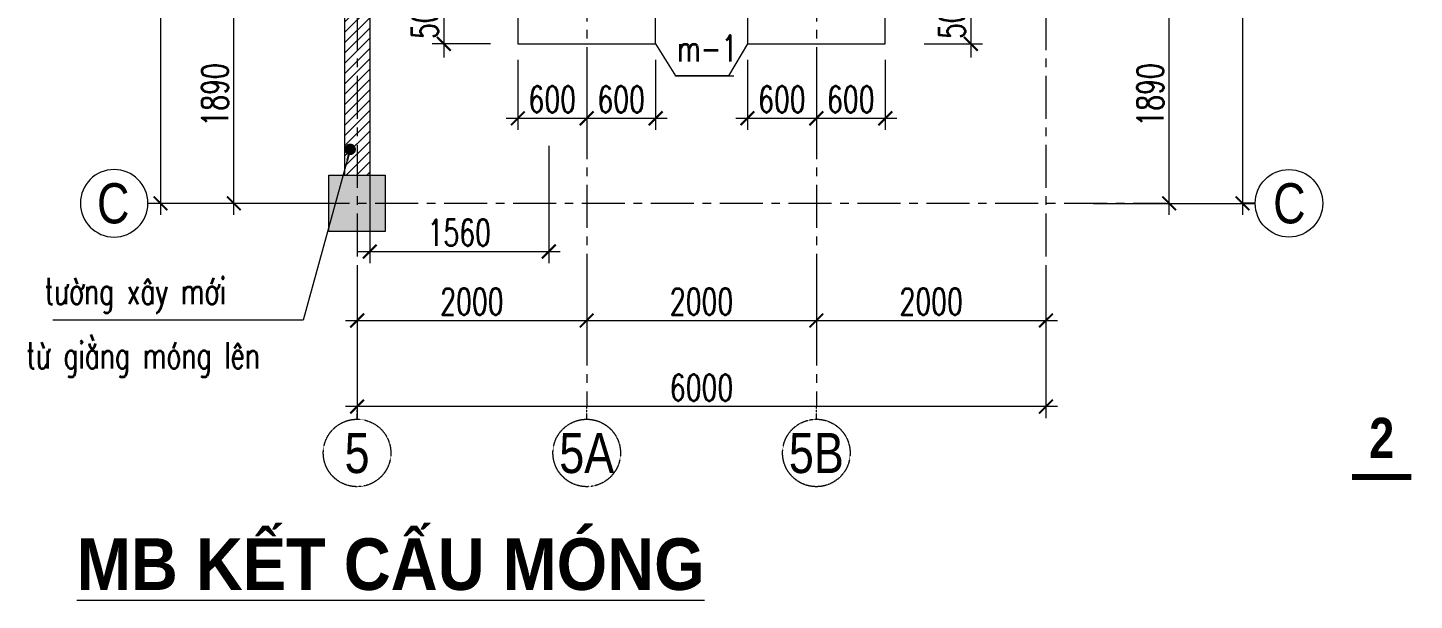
# Model space of a CAD drawing. Header units: millimetres. Extents: x 61738 to 439738, y 60858 to 151243.
# Drawn here: x 75667 to 87743, y 99689 to 104680 of the extents above; entities that cross this region are included whole.
import ezdxf
from ezdxf.enums import TextEntityAlignment as Align

# ---------------------------------------------------------------- set-up
doc = ezdxf.new("R2010")
doc.units = ezdxf.units.MM
doc.linetypes.add('CENTER', pattern=[2, 1.25, -0.25, 0.25, -0.25])
for name, color, linetype, lineweight in [('10-TEXT', 4, 'Continuous', 15), ('3-THAY', 7, 'Continuous', 18), ('6-TRUC', 8, 'CENTER', 9), ('7-HATCH', 8, 'Continuous', 13), ('8-DIM', 8, 'Continuous', 15), ('9-SO HIEU', 8, 'Continuous', 15), ('TEXT', 7, 'Continuous', 25)]:
    doc.layers.add(name, color=color, linetype=linetype, lineweight=lineweight)
doc.layers.add('KICHTHUOC', color=8, linetype='Continuous')
doc.styles.add('A3 - Text 2.3', font='Vnsimli.shx', dxfattribs={"width": 0.7, "height": 230})
doc.styles.add('A3 - Text 3.5', font='VnArialH.TTF', dxfattribs={"width": 0.8, "height": 350})
doc.styles.add('A3 - Text 4.5', font='VnArialH-Bold.TTF', dxfattribs={"width": 0.9, "height": 450})
doc.styles.add('A3-Text 2.3', font='vnsimli.shx', dxfattribs={"width": 0.7, "height": 230, "bigfont": 'vn.shx'})
doc.styles.add('A3-Text 3.5', font='VnArialH-Bold.TTF', dxfattribs={"width": 0.8, "height": 350})
doc.styles.add('T2', font='VnArialH.TTF', dxfattribs={"width": 0.8})
doc.dimstyles.new('A3-1-100', dxfattribs={"dimtxt": 200, "dimasz": 120, "dimexe": 100, "dimexo": 0, "dimgap": 50, "dimtad": 1, "dimdec": 0, "dimdsep": 49, "dimtxsty": 'A3-Text 2.3', "dimblk": 'ARCHTICK', "dimcen": 10, "dimdle": 100, "dimclrd": 8, "dimclre": 8, "dimclrt": 2, "dimadec": 0, "dimazin": 2, "dimtfac": 1, "dimtdec": 0, "dimtix": 1, "dimtmove": 1, "dimatfit": 3, "dimldrblk": 'DOT', "dimfxl": 1, "dimtolj": 1, "dimtzin": 0, "dimlwd": -1, "dimlwe": -1, "dimarcsym": 0})
doc.dimstyles.new('A3-1-100x4', dxfattribs={"dimtxt": 200, "dimasz": 120, "dimexe": 100, "dimexo": 0, "dimgap": 50, "dimtad": 1, "dimdec": 0, "dimlfac": 0.25, "dimdsep": 49, "dimtxsty": 'A3-Text 2.3', "dimblk": 'ARCHTICK', "dimcen": 10, "dimdle": 100, "dimclrd": 8, "dimclre": 8, "dimclrt": 2, "dimadec": 0, "dimazin": 2, "dimtfac": 1, "dimtdec": 0, "dimtix": 1, "dimtmove": 1, "dimatfit": 3, "dimldrblk": 'DOT', "dimfxl": 1, "dimtolj": 1, "dimtzin": 0, "dimlwd": -1, "dimlwe": -1, "dimarcsym": 0})

# ---------------------------------------------------------------- blocks, each defined once
blk = doc.blocks.new('Truc Y')
at = {"layer": '10-TEXT', "color": 2}
blk.add_line((0, 0), (-150, 0), dxfattribs=at)
blk.add_circle((400, 0), 400, dxfattribs=at)
at = {"layer": '10-TEXT', "color": 2, "style": 'T2', "width": 0.8}
blk.add_attdef('A', text='', height=500, dxfattribs=at).set_placement((400, 13), align=Align.MIDDLE_CENTER)
blk = doc.blocks.new('Truc X')
at = {"layer": '6-TRUC', "color": 2}
blk.add_line((0, 0), (0, 150), dxfattribs=at)
blk.add_circle((0, -400), 400, dxfattribs=at)
at = {"layer": '6-TRUC', "color": 2, "style": 'A3 - Text 3.5', "width": 0.8}
blk.add_attdef('1', text='', height=500, dxfattribs=at).set_placement((-13, -400), align=Align.MIDDLE_CENTER)
blk = doc.blocks.new('_ArchTick')
at = {"color": 0, "linetype": 'ByBlock', "const_width": 0.15}
blk.add_lwpolyline([(-0.5, -0.5), (0.5, 0.5)], dxfattribs=at)
blk = doc.blocks.new('*D487')
at = {"layer": '8-DIM', "color": 8, "linetype": 'ByBlock', "ltscale": 100, "transparency": 16777216}
blk.add_line((77462, 103049), (77462, 105139), dxfattribs=at)
at = {"layer": '8-DIM', "color": 8, "ltscale": 100, "transparency": 16777216}
for p, q in [((78120, 105039), (77362, 105039)), ((78120, 103149), (77362, 103149))]:
    blk.add_line(p, q, dxfattribs=at)
at = {"layer": 'Defpoints', "color": 0, "ltscale": 100, "transparency": 16777216}
for p in [(77462, 105039), (78120, 105039), (78120, 103149)]:
    blk.add_point(p, dxfattribs=at)
at = {"layer": '8-DIM', "color": 8, "ltscale": 100, "transparency": 16777216, "xscale": 120, "yscale": 120, "zscale": 120}
for p, rotation in [((77462, 105039), 90), ((77462, 103149), 270)]:
    blk.add_blockref('_ArchTick', p, dxfattribs=dict(at, rotation=rotation))
at = {"layer": '8-DIM', "color": 2, "ltscale": 100, "transparency": 16777216, "insert": (77297, 104094), "char_height": 230, "attachment_point": 5, "rotation": 90, "style": 'A3-Text 2.3'}
blk.add_mtext('\\A1;1890', dxfattribs=at)
blk = doc.blocks.new('_Dot')
at = {"color": 0, "linetype": 'ByBlock', "lineweight": -2}
blk.add_line((-0.5, 0), (-1, 0), dxfattribs=at)
at = {"color": 0, "linetype": 'ByBlock', "const_width": 0.5}
blk.add_lwpolyline([(-0.25, 0, 1), (0.25, 0, 1)], format="xyb", close=True, dxfattribs=at)
blk = doc.blocks.new('*D491')
at = {"layer": '8-DIM', "color": 8, "linetype": 'ByBlock', "ltscale": 100, "transparency": 16777216}
blk.add_line((76823, 109549), (76823, 103049), dxfattribs=at)
at = {"layer": '8-DIM', "color": 8, "ltscale": 100, "transparency": 16777216}
for p, q in [((78120, 109449), (76723, 109449)), ((78120, 103149), (76723, 103149))]:
    blk.add_line(p, q, dxfattribs=at)
at = {"layer": 'Defpoints', "color": 0, "ltscale": 100, "transparency": 16777216}
for p in [(78120, 109449), (76823, 103149), (78120, 103149)]:
    blk.add_point(p, dxfattribs=at)
at = {"layer": '8-DIM', "color": 8, "ltscale": 100, "transparency": 16777216, "xscale": 120, "yscale": 120, "zscale": 120}
for p, rotation in [((76823, 109449), 90), ((76823, 103149), 270)]:
    blk.add_blockref('_ArchTick', p, dxfattribs=dict(at, rotation=rotation))
at = {"layer": '8-DIM', "color": 2, "ltscale": 100, "transparency": 16777216, "insert": (76658, 106299), "char_height": 230, "attachment_point": 5, "rotation": 90, "style": 'A3-Text 2.3'}
blk.add_mtext('\\A1;6300', dxfattribs=at)
blk = doc.blocks.new('*D492')
at = {"layer": '8-DIM', "color": 8, "ltscale": 100, "transparency": 16777216}
for p, q in [((78535, 102599), (78535, 102028)), ((80535, 102599), (80535, 102028))]:
    blk.add_line(p, q, dxfattribs=at)
at = {"layer": '8-DIM', "color": 8, "linetype": 'ByBlock', "ltscale": 100, "transparency": 16777216}
blk.add_line((78435, 102128), (80635, 102128), dxfattribs=at)
at = {"layer": 'Defpoints', "color": 0, "ltscale": 100, "transparency": 16777216}
for p in [(78535, 102599), (80535, 102599), (80535, 102128)]:
    blk.add_point(p, dxfattribs=at)
at = {"layer": '8-DIM', "color": 8, "ltscale": 100, "transparency": 16777216, "xscale": 120, "yscale": 120, "zscale": 120, "rotation": 180}
blk.add_blockref('_ArchTick', (78535, 102128), dxfattribs=at)
at = {"layer": '8-DIM', "color": 8, "ltscale": 100, "transparency": 16777216, "xscale": 120, "yscale": 120, "zscale": 120}
blk.add_blockref('_ArchTick', (80535, 102128), dxfattribs=at)
at = {"layer": '8-DIM', "color": 2, "ltscale": 100, "transparency": 16777216, "insert": (79535, 102293), "char_height": 230, "attachment_point": 5, "style": 'A3-Text 2.3'}
blk.add_mtext('\\A1;2000', dxfattribs=at)
blk = doc.blocks.new('*D493')
at = {"layer": '8-DIM', "color": 8, "ltscale": 100, "transparency": 16777216}
for p, q in [((80535, 102599), (80535, 102028)), ((82535, 102599), (82535, 102028))]:
    blk.add_line(p, q, dxfattribs=at)
at = {"layer": '8-DIM', "color": 8, "linetype": 'ByBlock', "ltscale": 100, "transparency": 16777216}
blk.add_line((80435, 102128), (82635, 102128), dxfattribs=at)
at = {"layer": 'Defpoints', "color": 0, "ltscale": 100, "transparency": 16777216}
for p in [(80535, 102599), (82535, 102599), (82535, 102128)]:
    blk.add_point(p, dxfattribs=at)
at = {"layer": '8-DIM', "color": 8, "ltscale": 100, "transparency": 16777216, "xscale": 120, "yscale": 120, "zscale": 120, "rotation": 180}
blk.add_blockref('_ArchTick', (80535, 102128), dxfattribs=at)
at = {"layer": '8-DIM', "color": 8, "ltscale": 100, "transparency": 16777216, "xscale": 120, "yscale": 120, "zscale": 120}
blk.add_blockref('_ArchTick', (82535, 102128), dxfattribs=at)
at = {"layer": '8-DIM', "color": 2, "ltscale": 100, "transparency": 16777216, "insert": (81535, 102293), "char_height": 230, "attachment_point": 5, "style": 'A3-Text 2.3'}
blk.add_mtext('\\A1;2000', dxfattribs=at)
blk = doc.blocks.new('*D494')
at = {"layer": '8-DIM', "color": 8, "ltscale": 100, "transparency": 16777216}
for p, q in [((82535, 102599), (82535, 102028)), ((84535, 102599), (84535, 102028))]:
    blk.add_line(p, q, dxfattribs=at)
at = {"layer": '8-DIM', "color": 8, "linetype": 'ByBlock', "ltscale": 100, "transparency": 16777216}
blk.add_line((82435, 102128), (84635, 102128), dxfattribs=at)
at = {"layer": 'Defpoints', "color": 0, "ltscale": 100, "transparency": 16777216}
for p in [(82535, 102599), (84535, 102599), (84535, 102128)]:
    blk.add_point(p, dxfattribs=at)
at = {"layer": '8-DIM', "color": 8, "ltscale": 100, "transparency": 16777216, "xscale": 120, "yscale": 120, "zscale": 120, "rotation": 180}
blk.add_blockref('_ArchTick', (82535, 102128), dxfattribs=at)
at = {"layer": '8-DIM', "color": 8, "ltscale": 100, "transparency": 16777216, "xscale": 120, "yscale": 120, "zscale": 120}
blk.add_blockref('_ArchTick', (84535, 102128), dxfattribs=at)
at = {"layer": '8-DIM', "color": 2, "ltscale": 100, "transparency": 16777216, "insert": (83535, 102293), "char_height": 230, "attachment_point": 5, "style": 'A3-Text 2.3'}
blk.add_mtext('\\A1;2000', dxfattribs=at)
blk = doc.blocks.new('*D495')
at = {"layer": '8-DIM', "color": 8, "ltscale": 100, "transparency": 16777216}
for p, q in [((78535, 102599), (78535, 101278)), ((84535, 102599), (84535, 101278))]:
    blk.add_line(p, q, dxfattribs=at)
at = {"layer": '8-DIM', "color": 8, "linetype": 'ByBlock', "ltscale": 100, "transparency": 16777216}
blk.add_line((84635, 101378), (78435, 101378), dxfattribs=at)
at = {"layer": 'Defpoints', "color": 0, "ltscale": 100, "transparency": 16777216}
for p in [(78535, 102599), (84535, 102599), (78535, 101378)]:
    blk.add_point(p, dxfattribs=at)
at = {"layer": '8-DIM', "color": 8, "ltscale": 100, "transparency": 16777216, "xscale": 120, "yscale": 120, "zscale": 120, "rotation": 180}
blk.add_blockref('_ArchTick', (78535, 101378), dxfattribs=at)
at = {"layer": '8-DIM', "color": 8, "ltscale": 100, "transparency": 16777216, "xscale": 120, "yscale": 120, "zscale": 120}
blk.add_blockref('_ArchTick', (84535, 101378), dxfattribs=at)
at = {"layer": '8-DIM', "color": 2, "ltscale": 100, "transparency": 16777216, "insert": (81535, 101543), "char_height": 230, "attachment_point": 5, "style": 'A3-Text 2.3'}
blk.add_mtext('\\A1;6000', dxfattribs=at)
blk = doc.blocks.new('*D496')
at = {"layer": '8-DIM', "color": 8, "linetype": 'ByBlock', "ltscale": 100, "transparency": 16777216}
blk.add_line((85608, 103049), (85608, 105139), dxfattribs=at)
at = {"layer": '8-DIM', "color": 8, "ltscale": 100, "transparency": 16777216}
for p, q in [((84950, 105039), (85708, 105039)), ((84950, 103149), (85708, 103149))]:
    blk.add_line(p, q, dxfattribs=at)
at = {"layer": 'Defpoints', "color": 0, "ltscale": 100, "transparency": 16777216}
for p in [(84950, 105039), (85608, 105039), (84950, 103149)]:
    blk.add_point(p, dxfattribs=at)
at = {"layer": '8-DIM', "color": 8, "ltscale": 100, "transparency": 16777216, "xscale": 120, "yscale": 120, "zscale": 120}
for p, rotation in [((85608, 105039), 90), ((85608, 103149), 270)]:
    blk.add_blockref('_ArchTick', p, dxfattribs=dict(at, rotation=rotation))
at = {"layer": '8-DIM', "color": 2, "ltscale": 100, "transparency": 16777216, "insert": (85443, 104094), "char_height": 230, "attachment_point": 5, "rotation": 90, "style": 'A3-Text 2.3'}
blk.add_mtext('\\A1;1890', dxfattribs=at)
blk = doc.blocks.new('*D500')
at = {"layer": '8-DIM', "color": 8, "linetype": 'ByBlock', "ltscale": 100, "transparency": 16777216}
blk.add_line((86247, 109549), (86247, 103049), dxfattribs=at)
at = {"layer": '8-DIM', "color": 8, "ltscale": 100, "transparency": 16777216}
for p, q in [((84950, 109449), (86347, 109449)), ((84950, 103149), (86347, 103149))]:
    blk.add_line(p, q, dxfattribs=at)
at = {"layer": 'Defpoints', "color": 0, "ltscale": 100, "transparency": 16777216}
for p in [(84950, 109449), (84950, 103149), (86247, 103149)]:
    blk.add_point(p, dxfattribs=at)
at = {"layer": '8-DIM', "color": 8, "ltscale": 100, "transparency": 16777216, "xscale": 120, "yscale": 120, "zscale": 120}
for p, rotation in [((86247, 109449), 90), ((86247, 103149), 270)]:
    blk.add_blockref('_ArchTick', p, dxfattribs=dict(at, rotation=rotation))
at = {"layer": '8-DIM', "color": 2, "ltscale": 100, "transparency": 16777216, "insert": (86082, 106299), "char_height": 230, "attachment_point": 5, "rotation": 90, "style": 'A3-Text 2.3'}
blk.add_mtext('\\A1;6300', dxfattribs=at)
blk = doc.blocks.new('*D522')
at = {"layer": '8-DIM', "color": 8, "linetype": 'ByBlock', "ltscale": 500, "transparency": 16777216}
for p, q in [((79290, 105039), (79290, 105159)), ((79290, 105039), (79290, 104539)), ((79290, 104539), (79290, 104419))]:
    blk.add_line(p, q, dxfattribs=at)
at = {"layer": '8-DIM', "color": 8, "ltscale": 500, "transparency": 16777216}
for p, q in [((79697, 105039), (79190, 105039)), ((79697, 104539), (79190, 104539))]:
    blk.add_line(p, q, dxfattribs=at)
at = {"layer": 'Defpoints', "color": 0, "ltscale": 500, "transparency": 16777216}
for p in [(79697, 105039), (79290, 104539), (79697, 104539)]:
    blk.add_point(p, dxfattribs=at)
at = {"layer": '8-DIM', "color": 8, "ltscale": 500, "transparency": 16777216, "xscale": 120, "yscale": 120, "zscale": 120}
for p, rotation in [((79290, 105039), 270), ((79290, 104539), 90)]:
    blk.add_blockref('_ArchTick', p, dxfattribs=dict(at, rotation=rotation))
at = {"layer": '8-DIM', "color": 2, "ltscale": 500, "transparency": 16777216, "insert": (79125, 104789), "char_height": 230, "attachment_point": 5, "rotation": 90, "style": 'A3-Text 2.3'}
blk.add_mtext('\\A1;500', dxfattribs=at)
blk = doc.blocks.new('*D524')
at = {"layer": '8-DIM', "color": 8, "ltscale": 500, "transparency": 16777216}
for p, q in [((79935, 104400), (79935, 103790)), ((80535, 104400), (80535, 103790))]:
    blk.add_line(p, q, dxfattribs=at)
at = {"layer": '8-DIM', "color": 8, "linetype": 'ByBlock', "ltscale": 500, "transparency": 16777216}
blk.add_line((79835, 103890), (80635, 103890), dxfattribs=at)
at = {"layer": 'Defpoints', "color": 0, "ltscale": 500, "transparency": 16777216}
for p in [(79935, 104400), (80535, 104400), (80535, 103890)]:
    blk.add_point(p, dxfattribs=at)
at = {"layer": '8-DIM', "color": 8, "ltscale": 500, "transparency": 16777216, "xscale": 120, "yscale": 120, "zscale": 120, "rotation": 180}
blk.add_blockref('_ArchTick', (79935, 103890), dxfattribs=at)
at = {"layer": '8-DIM', "color": 8, "ltscale": 500, "transparency": 16777216, "xscale": 120, "yscale": 120, "zscale": 120}
blk.add_blockref('_ArchTick', (80535, 103890), dxfattribs=at)
at = {"layer": '8-DIM', "color": 2, "ltscale": 500, "transparency": 16777216, "insert": (80235, 104055), "char_height": 230, "attachment_point": 5, "style": 'A3-Text 2.3'}
blk.add_mtext('\\A1;600', dxfattribs=at)
blk = doc.blocks.new('*D525')
at = {"layer": '8-DIM', "color": 8, "ltscale": 500, "transparency": 16777216}
for p, q in [((80535, 104400), (80535, 103790)), ((81135, 104400), (81135, 103790))]:
    blk.add_line(p, q, dxfattribs=at)
at = {"layer": '8-DIM', "color": 8, "linetype": 'ByBlock', "ltscale": 500, "transparency": 16777216}
blk.add_line((80435, 103890), (81235, 103890), dxfattribs=at)
at = {"layer": 'Defpoints', "color": 0, "ltscale": 500, "transparency": 16777216}
for p in [(80535, 104400), (81135, 104400), (81135, 103890)]:
    blk.add_point(p, dxfattribs=at)
at = {"layer": '8-DIM', "color": 8, "ltscale": 500, "transparency": 16777216, "xscale": 120, "yscale": 120, "zscale": 120, "rotation": 180}
blk.add_blockref('_ArchTick', (80535, 103890), dxfattribs=at)
at = {"layer": '8-DIM', "color": 8, "ltscale": 500, "transparency": 16777216, "xscale": 120, "yscale": 120, "zscale": 120}
blk.add_blockref('_ArchTick', (81135, 103890), dxfattribs=at)
at = {"layer": '8-DIM', "color": 2, "ltscale": 500, "transparency": 16777216, "insert": (80835, 104055), "char_height": 230, "attachment_point": 5, "style": 'A3-Text 2.3'}
blk.add_mtext('\\A1;600', dxfattribs=at)
blk = doc.blocks.new('*D526')
at = {"layer": '8-DIM', "color": 8, "ltscale": 500, "transparency": 16777216}
for p, q in [((81935, 104400), (81935, 103790)), ((82535, 104400), (82535, 103790))]:
    blk.add_line(p, q, dxfattribs=at)
at = {"layer": '8-DIM', "color": 8, "linetype": 'ByBlock', "ltscale": 500, "transparency": 16777216}
blk.add_line((81835, 103890), (82635, 103890), dxfattribs=at)
at = {"layer": 'Defpoints', "color": 0, "ltscale": 500, "transparency": 16777216}
for p in [(81935, 104400), (82535, 104400), (82535, 103890)]:
    blk.add_point(p, dxfattribs=at)
at = {"layer": '8-DIM', "color": 8, "ltscale": 500, "transparency": 16777216, "xscale": 120, "yscale": 120, "zscale": 120, "rotation": 180}
blk.add_blockref('_ArchTick', (81935, 103890), dxfattribs=at)
at = {"layer": '8-DIM', "color": 8, "ltscale": 500, "transparency": 16777216, "xscale": 120, "yscale": 120, "zscale": 120}
blk.add_blockref('_ArchTick', (82535, 103890), dxfattribs=at)
at = {"layer": '8-DIM', "color": 2, "ltscale": 500, "transparency": 16777216, "insert": (82235, 104055), "char_height": 230, "attachment_point": 5, "style": 'A3-Text 2.3'}
blk.add_mtext('\\A1;600', dxfattribs=at)
blk = doc.blocks.new('*D527')
at = {"layer": '8-DIM', "color": 8, "ltscale": 500, "transparency": 16777216}
for p, q in [((82535, 104400), (82535, 103790)), ((83135, 104400), (83135, 103790))]:
    blk.add_line(p, q, dxfattribs=at)
at = {"layer": '8-DIM', "color": 8, "linetype": 'ByBlock', "ltscale": 500, "transparency": 16777216}
blk.add_line((82435, 103890), (83235, 103890), dxfattribs=at)
at = {"layer": 'Defpoints', "color": 0, "ltscale": 500, "transparency": 16777216}
for p in [(82535, 104400), (83135, 104400), (83135, 103890)]:
    blk.add_point(p, dxfattribs=at)
at = {"layer": '8-DIM', "color": 8, "ltscale": 500, "transparency": 16777216, "xscale": 120, "yscale": 120, "zscale": 120, "rotation": 180}
blk.add_blockref('_ArchTick', (82535, 103890), dxfattribs=at)
at = {"layer": '8-DIM', "color": 8, "ltscale": 500, "transparency": 16777216, "xscale": 120, "yscale": 120, "zscale": 120}
blk.add_blockref('_ArchTick', (83135, 103890), dxfattribs=at)
at = {"layer": '8-DIM', "color": 2, "ltscale": 500, "transparency": 16777216, "insert": (82835, 104055), "char_height": 230, "attachment_point": 5, "style": 'A3-Text 2.3'}
blk.add_mtext('\\A1;600', dxfattribs=at)
blk = doc.blocks.new('*D528')
at = {"layer": '8-DIM', "color": 8, "linetype": 'ByBlock', "ltscale": 500, "transparency": 16777216}
for p, q in [((83881, 105039), (83881, 105159)), ((83881, 105039), (83881, 104539)), ((83881, 104539), (83881, 104419))]:
    blk.add_line(p, q, dxfattribs=at)
at = {"layer": '8-DIM', "color": 8, "ltscale": 500, "transparency": 16777216}
for p, q in [((83473, 105039), (83981, 105039)), ((83473, 104539), (83981, 104539))]:
    blk.add_line(p, q, dxfattribs=at)
at = {"layer": 'Defpoints', "color": 0, "ltscale": 500, "transparency": 16777216}
for p in [(83473, 105039), (83473, 104539), (83881, 104539)]:
    blk.add_point(p, dxfattribs=at)
at = {"layer": '8-DIM', "color": 8, "ltscale": 500, "transparency": 16777216, "xscale": 120, "yscale": 120, "zscale": 120}
for p, rotation in [((83881, 105039), 270), ((83881, 104539), 90)]:
    blk.add_blockref('_ArchTick', p, dxfattribs=dict(at, rotation=rotation))
at = {"layer": '8-DIM', "color": 2, "ltscale": 500, "transparency": 16777216, "insert": (83716, 104789), "char_height": 230, "attachment_point": 5, "rotation": 90, "style": 'A3-Text 2.3'}
blk.add_mtext('\\A1;500', dxfattribs=at)
blk = doc.blocks.new('Mat cat KC - Ngang')
at = {"layer": '10-TEXT', "color": 5, "const_width": 50}
blk.add_lwpolyline([(259, 0), (-259, 0)], dxfattribs=at)
at = {"layer": '10-TEXT', "color": 3, "ltscale": 500, "style": 'A3-Text 3.5', "width": 0.8}
blk.add_attdef('3', text='', height=350, dxfattribs=at).set_placement((0, 166), align=Align.CENTER)
blk = doc.blocks.new('*D571')
at = {"layer": '8-DIM', "color": 8, "ltscale": 400, "transparency": 16777216}
for p, q in [((78645, 103649), (78645, 102629)), ((80205, 103649), (80205, 102629))]:
    blk.add_line(p, q, dxfattribs=at)
at = {"layer": '8-DIM', "color": 8, "linetype": 'ByBlock', "ltscale": 400, "transparency": 16777216}
blk.add_line((78545, 102729), (80305, 102729), dxfattribs=at)
at = {"layer": 'Defpoints', "color": 0, "ltscale": 400, "transparency": 16777216}
for p in [(78645, 103649), (80205, 103649), (80205, 102729)]:
    blk.add_point(p, dxfattribs=at)
at = {"layer": '8-DIM', "color": 8, "ltscale": 400, "transparency": 16777216, "xscale": 120, "yscale": 120, "zscale": 120, "rotation": 180}
blk.add_blockref('_ArchTick', (78645, 102729), dxfattribs=at)
at = {"layer": '8-DIM', "color": 8, "ltscale": 400, "transparency": 16777216, "xscale": 120, "yscale": 120, "zscale": 120}
blk.add_blockref('_ArchTick', (80205, 102729), dxfattribs=at)
at = {"layer": '8-DIM', "color": 2, "ltscale": 400, "transparency": 16777216, "insert": (79425, 102894), "char_height": 230, "attachment_point": 5, "style": 'A3-Text 2.3'}
blk.add_mtext('\\A1;1560', dxfattribs=at)

msp = doc.modelspace()

# ---------------------------------------------------------------- hatches: boundary and pattern name
at = {"layer": '7-HATCH', "ltscale": 400}
h = msp.add_hatch(dxfattribs=at)
h.set_pattern_fill('ANSI31', color=256, scale=20)
h.set_pattern_definition([(45, (12104.95, 42447.7), (-44.90128, 44.90128), [])])
h.paths.add_polyline_path([(78645, 109203.9), (78425, 109203.9), (78425, 105259.4), (78645, 105259.4)])
h.paths.add_polyline_path([(78425, 103394.9), (78645, 103394.9), (78645, 105039.4), (78425, 105039.4)])
h = msp.add_hatch(color=256, dxfattribs=at)
h.dxf.hatch_style = 1
h.paths.add_polyline_path([(78289.6, 102903.9), (78780.5, 102903.9), (78780.5, 103394.9), (78289.6, 103394.9)])
h = msp.add_hatch(color=256, dxfattribs=at)
h.dxf.hatch_style = 1
h.paths.add_polyline_path([(78289.6, 102903.9), (78780.5, 102903.9), (78780.5, 103394.9), (78289.6, 103394.9)])

# ---------------------------------------------------------------- linework, layer by layer
at = {"layer": '3-THAY', "ltscale": 400}
for points in [[(78425, 109203.9), (78425, 103394.9)], [(78645, 105039.4), (78645, 103394.9)]]:
    msp.add_lwpolyline(points, dxfattribs=at)
at = {"layer": '3-THAY', "ltscale": 100}
msp.add_lwpolyline([(79935.1, 105039.4), (79935.1, 104539.4), (81135.1, 104539.4), (81135.1, 105039.4), (81935.1, 105039.4), (81935.1, 104539.4), (83135.1, 104539.4), (83135.1, 105739.4), (82645.1, 105739.4), (82645.1, 107749.5), (83135.1, 107749.5), (83135.1, 108949.5), (82425.1, 108949.5), (81935.1, 108949.5), (81935.1, 108559.5), (81135.1, 108559.5), (81135.1, 108949.5), (80425.1, 108949.5), (79935.1, 108949.5), (79935.1, 107749.5), (80425.1, 107749.5), (80425.1, 105739.4), (79935.1, 105739.4), (79935.1, 105239.4)], dxfattribs=at)
msp.add_lwpolyline([(78289.6, 103394.9), (78780.5, 103394.9), (78780.5, 102903.9), (78289.6, 102903.9)], close=True, dxfattribs=at)
at = {"layer": '6-TRUC', "ltscale": 300}
for p, q in [((80535.1, 111710.3), (80535.1, 101377.6)), ((82535.1, 111710.3), (82535.1, 101377.6)), ((78535, 111460.3), (78535, 101377.6)), ((84535, 111460.3), (84535, 101377.6)), ((76893.5, 103149.4), (85579, 103149.4))]:
    msp.add_line(p, q, dxfattribs=at)

# ---------------------------------------------------------------- block references
at = {"layer": '8-DIM'}
msp.add_blockref('Mat cat KC - Ngang', (87459.2, 100764.2), dxfattribs=at).add_auto_attribs({'3': '2'})
at = {"layer": 'KICHTHUOC'}
ref = msp.add_blockref('Truc Y', (76713, 103149.4), dxfattribs=dict(at, xscale=-0.7349999999496504, yscale=0.7349999999423744, zscale=0.7349999999511055))
ref.add_attrib('A', 'c', dxfattribs={"layer": 'TEXT', "height": 350, "style": 'T2', "width": 0.8}).set_placement((76411.1, 103149.4), align=Align.MIDDLE_CENTER)
ref = msp.add_blockref('Truc Y', (86357.1, 103149.4), dxfattribs=dict(at, xscale=0.7349999999496504, yscale=0.7349999999496504, zscale=0.7349999999496504))
ref.add_attrib('A', 'c', dxfattribs={"layer": 'TEXT', "height": 350, "style": 'T2', "width": 0.8}).set_placement((86654.9, 103149.4), align=Align.MIDDLE_CENTER)
ref = msp.add_blockref('Truc X', (78535, 101267.4), dxfattribs=dict(at, xscale=0.7349999999496504, yscale=0.7349999999496504, zscale=0.7349999999496504))
ref.add_attrib('1', '5', dxfattribs={"layer": 'TEXT', "color": 2, "height": 350, "style": 'A3 - Text 3.5', "width": 0.8}).set_placement((78535, 100973.4), align=Align.MIDDLE_CENTER)
ref = msp.add_blockref('Truc X', (80535.1, 101267.4), dxfattribs=dict(at, xscale=0.7349999999496504, yscale=0.7349999999496504, zscale=0.7349999999496504))
ref.add_attrib('1', '5a', dxfattribs={"layer": 'TEXT', "color": 2, "height": 350, "style": 'A3 - Text 3.5', "width": 0.8}).set_placement((80535.1, 100973.4), align=Align.MIDDLE_CENTER)
ref = msp.add_blockref('Truc X', (82535.1, 101267.4), dxfattribs=dict(at, xscale=0.7349999999496504, yscale=0.7349999999496504, zscale=0.7349999999496504))
ref.add_attrib('1', '5b', dxfattribs={"layer": 'TEXT', "color": 2, "height": 350, "style": 'A3 - Text 3.5', "width": 0.8}).set_placement((82535.1, 100973.4), align=Align.MIDDLE_CENTER)

# ---------------------------------------------------------------- texts
at = {"layer": '10-TEXT', "style": 'A3 - Text 2.3', "width": 0.7}
for s, p in [('m-1', (81321.2, 104384.1)), ('t\xadêng x©y míi', (75812.1, 102269.4)), ('tõ gi»ng mãng lªn', (75652.8, 101709.4))]:
    msp.add_text(s, height=230, dxfattribs=at).set_placement(p)
at = {"layer": '10-TEXT', "style": 'A3 - Text 4.5', "width": 0.9}
msp.add_text('%%Umb KÕT CÊU MãNG', height=450, dxfattribs=at).set_placement((78828.1, 99779.4), align=Align.CENTER)

# ---------------------------------------------------------------- dimensions: what is measured, and where the dimension line sits
at = {"layer": '8-DIM', "ltscale": 100}
for base, p1, p2, picture, middle in [((76823.2, 103149.4), (78119.9, 109449.4), (78119.9, 103149.4), '*D491', (76658.2, 106299.4)), ((86246.8, 103149.4), (84950.1, 109449.4), (84950.1, 103149.4), '*D500', (86081.8, 106299.4)), ((77462.4, 105039.4), (78119.9, 103149.4), (78119.9, 105039.4), '*D487', (77297.4, 104094.4)), ((85607.6, 105039.4), (84950.1, 103149.4), (84950.1, 105039.4), '*D496', (85442.6, 104094.4))]:
    dim = msp.add_linear_dim(base=base, p1=p1, p2=p2, angle=90, dimstyle='A3-1-100', dxfattribs=at)
    dim.commit()
    dim.dimension.update_dxf_attribs({"geometry": picture, "text_midpoint": middle})
at = {"layer": '8-DIM', "ltscale": 500}
for base, p1, p2, picture, middle in [((79289.6, 104539.4), (79697.2, 105039.4), (79697.2, 104539.4), '*D522', (79124.6, 104789.4)), ((83880.5, 104539.4), (83473, 105039.4), (83473, 104539.4), '*D528', (83715.5, 104789.4))]:
    dim = msp.add_linear_dim(base=base, p1=p1, p2=p2, angle=90, dimstyle='A3-1-100', dxfattribs=at)
    dim.commit()
    dim.dimension.update_dxf_attribs({"geometry": picture, "text_midpoint": middle})
for base, p1, p2, picture, middle in [((80535.1, 103890.3), (79935.1, 104400.3), (80535.1, 104400.3), '*D524', (80235.1, 104055.3)), ((81135.1, 103890.3), (80535.1, 104400.3), (81135.1, 104400.3), '*D525', (80835.1, 104055.3)), ((82535.1, 103890.3), (81935.1, 104400.3), (82535.1, 104400.3), '*D526', (82235.1, 104055.3)), ((83135.1, 103890.3), (82535.1, 104400.3), (83135.1, 104400.3), '*D527', (82835.1, 104055.3))]:
    dim = msp.add_linear_dim(base=base, p1=p1, p2=p2, dimstyle='A3-1-100', dxfattribs=at)
    dim.commit()
    dim.dimension.update_dxf_attribs({"geometry": picture, "text_midpoint": middle})
at = {"layer": '8-DIM', "ltscale": 400}
dim = msp.add_linear_dim(base=(80205, 102729.4), p1=(78645, 103649.4), p2=(80205, 103649.4), dimstyle='A3-1-100', dxfattribs=at)
dim.commit()
dim.dimension.update_dxf_attribs({"geometry": '*D571', "text_midpoint": (79425, 102894.4)})
at = {"layer": '8-DIM', "ltscale": 100}
for base, p1, p2, picture, middle in [((80535.1, 102127.6), (78535, 102598.5), (80535.1, 102598.5), '*D492', (79535, 102292.6)), ((78535, 101377.6), (84535, 102598.5), (78535, 102598.5), '*D495', (81535, 101542.6)), ((82535.1, 102127.6), (80535.1, 102598.5), (82535.1, 102598.5), '*D493', (81535.1, 102292.6)), ((84535, 102127.6), (82535.1, 102598.5), (84535, 102598.5), '*D494', (83535, 102292.6))]:
    dim = msp.add_linear_dim(base=base, p1=p1, p2=p2, dimstyle='A3-1-100', dxfattribs=at)
    dim.commit()
    dim.dimension.update_dxf_attribs({"geometry": picture, "text_midpoint": middle})

# ---------------------------------------------------------------- leaders
at = {"layer": '9-SO HIEU', "ltscale": 100}
for points in [[(81135.1, 104539.4), (81309.4, 104259.9), (81817, 104259.9)], [(81935.1, 104539.4), (81770.7, 104259.9), (81303.1, 104259.9)]]:
    msp.add_leader(points, dimstyle='A3-1-100', override={"dimasz": 2, "dimgap": 1.2, "dimtad": 0}, dxfattribs=at)
at = {"layer": '9-SO HIEU', "ltscale": 400}
msp.add_leader([(78475, 103619.4), (78065, 102129.4), (75885, 102129.4)], dimstyle='A3-1-100x4', override={"dimasz": 100, "dimgap": 50, "dimtad": 0}, dxfattribs=at)

doc.saveas('drawing.dxf')
